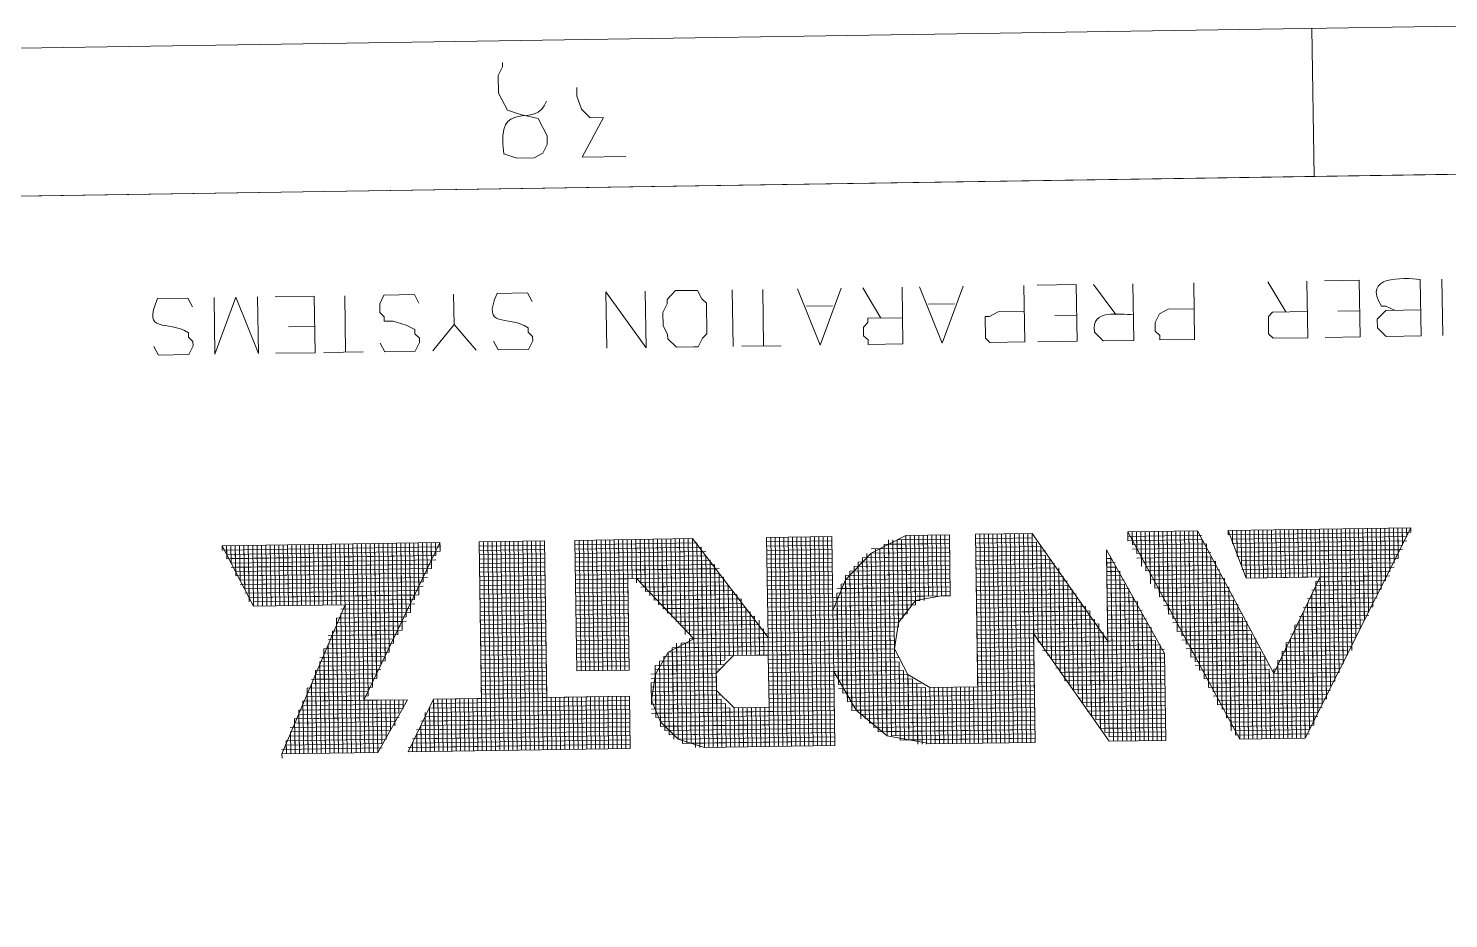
# Model space of a CAD drawing. Header units: millimetres. Extents: x -48 to 5523, y -114 to 5147.
# Drawn here: x -46.8828 to -46.611, y -111.2651 to -111.0947 of the extents above; entities that cross this region are included whole.
import ezdxf

# ---------------------------------------------------------------- set-up
doc = ezdxf.new("R2010")
doc.units = ezdxf.units.MM
doc.layers.add('PDF_Geometry', color=7, linetype='Continuous')

msp = doc.modelspace()

# ---------------------------------------------------------------- linework, layer by layer
at = {"layer": 'PDF_Geometry', "lineweight": 13}
for points in [[(-47.57134, -114.40342), (-47.62123, -111.10963), (-36.29086, -110.93802), (-36.24097, -114.23181)], [(-47.54344, -114.37466), (-47.59247, -111.13753), (-36.31876, -110.96678), (-36.26973, -114.20391)], [(-46.57373, -111.3763), (-46.57758, -111.12216), (-47.59247, -111.13753), (-47.58862, -111.39167)], [(-46.75543, -111.15569), (-46.7546, -111.15568), (-46.75379, -111.154), (-46.75297, -111.15315), (-46.75305, -111.14732), (-46.7539, -111.1465), (-46.75476, -111.14485), (-46.75893, -111.14491), (-46.76057, -111.1466), (-46.76055, -111.14743), (-46.76136, -111.14911), (-46.76132, -111.15161), (-46.76047, -111.15327), (-46.76045, -111.1541), (-46.75876, -111.15574)], [(-46.77616, -111.21768), (-46.77654, -111.19268)], [(-46.77533, -111.21767), (-46.7757, -111.19267)], [(-46.77366, -111.21764), (-46.77404, -111.19264)], [(-46.77199, -111.21762), (-46.77237, -111.19262)], [(-46.77033, -111.21759), (-46.7707, -111.19259)], [(-46.76866, -111.21756), (-46.76904, -111.19257)], [(-46.7588, -111.20825), (-46.75904, -111.19242)], [(-46.71053, -111.20335), (-46.71071, -111.19168)], [(-46.70887, -111.20332), (-46.70905, -111.19166)], [(-46.7072, -111.2033), (-46.70738, -111.19163)], [(-46.64975, -111.19993), (-46.63558, -111.19971), (-46.64447, -111.21818), (-46.65905, -111.1909), (-46.67238, -111.1911), (-46.65095, -111.23078), (-46.63845, -111.23059), (-46.61822, -111.19028), (-46.65322, -111.19081)], [(-46.64962, -111.20826), (-46.66295, -111.20846), (-46.66322, -111.19096), (-46.66293, -111.21013), (-46.64959, -111.20993), (-46.64928, -111.23076)], [(-46.64808, -111.1999), (-46.64822, -111.19074)], [(-46.64641, -111.19988), (-46.64655, -111.19071)], [(-46.64558, -111.19987), (-46.64572, -111.1907)], [(-46.64391, -111.19984), (-46.64405, -111.19067)], [(-46.63116, -111.21632), (-46.64366, -111.2165), (-46.64345, -111.23067), (-46.64367, -111.21567), (-46.63118, -111.21548), (-46.63155, -111.19049)], [(-46.64225, -111.19981), (-46.64239, -111.19065)], [(-46.64058, -111.19979), (-46.64072, -111.19062)], [(-46.63891, -111.19976), (-46.63905, -111.1906)], [(-46.63725, -111.19974), (-46.63739, -111.19057)], [(-46.63641, -111.19973), (-46.63655, -111.19056)], [(-46.83385, -111.20522), (-46.83403, -111.19355)], [(-46.83219, -111.20519), (-46.83236, -111.19353)], [(-46.83135, -111.20518), (-46.83153, -111.19351)], [(-46.82969, -111.20515), (-46.82986, -111.19349)], [(-46.82802, -111.20513), (-46.8282, -111.19346)], [(-46.82635, -111.2051), (-46.82653, -111.19344)], [(-46.82469, -111.20508), (-46.82487, -111.19341)], [(-46.82386, -111.20507), (-46.82403, -111.1934)], [(-46.78401, -111.19446), (-46.79651, -111.19465)], [(-46.784, -111.19529), (-46.7965, -111.19548)], [(-46.72902, -111.19363), (-46.74152, -111.19382)], [(-46.729, -111.19446), (-46.7415, -111.19465)], [(-46.78397, -111.19696), (-46.79647, -111.19715)], [(-46.72898, -111.19613), (-46.74148, -111.19632)], [(-46.72895, -111.19779), (-46.74145, -111.19798)], [(-46.78395, -111.19863), (-46.79645, -111.19882)], [(-46.78392, -111.20029), (-46.79642, -111.20048)], [(-46.72893, -111.19946), (-46.74143, -111.19965)], [(-46.7839, -111.20196), (-46.7964, -111.20215)], [(-46.78389, -111.20279), (-46.79638, -111.20298)], [(-46.76807, -111.20172), (-46.77806, -111.20187)], [(-46.76805, -111.20255), (-46.77805, -111.20271)], [(-46.74787, -111.21475), (-46.74806, -111.20225)], [(-46.7289, -111.20113), (-46.7414, -111.20132)], [(-46.72889, -111.20196), (-46.74139, -111.20215)], [(-46.78386, -111.20446), (-46.79636, -111.20465)], [(-46.78383, -111.20613), (-46.79633, -111.20632)], [(-46.76803, -111.20422), (-46.77803, -111.20437)], [(-46.768, -111.20589), (-46.778, -111.20604)], [(-46.78381, -111.20779), (-46.79631, -111.20798)], [(-46.76798, -111.20755), (-46.77798, -111.2077)], [(-46.76795, -111.20922), (-46.77795, -111.20937)], [(-46.78378, -111.20946), (-46.79628, -111.20965)], [(-46.78377, -111.21029), (-46.79627, -111.21048)], [(-46.76794, -111.21005), (-46.77794, -111.2102)], [(-46.76791, -111.21172), (-46.77791, -111.21187)], [(-46.78375, -111.21196), (-46.79624, -111.21215)], [(-46.78372, -111.21363), (-46.79622, -111.21381)], [(-46.76789, -111.21339), (-46.77789, -111.21354)], [(-46.75678, -111.23155), (-46.75707, -111.21239)], [(-46.74105, -111.22465), (-46.7412, -111.21465), (-46.74787, -111.21475), (-46.75115, -111.21813), (-46.7511, -111.22147), (-46.74772, -111.22475)], [(-46.6904, -111.21221), (-46.70123, -111.21238)], [(-46.69037, -111.21388), (-46.70121, -111.21404)], [(-46.7837, -111.21529), (-46.79619, -111.21548)], [(-46.78367, -111.21696), (-46.79617, -111.21715)], [(-46.76786, -111.21505), (-46.77786, -111.2152)], [(-46.76784, -111.21672), (-46.77784, -111.21687)], [(-46.69035, -111.21555), (-46.70118, -111.21571)], [(-46.69032, -111.21721), (-46.70115, -111.21738)], [(-46.78365, -111.21863), (-46.79614, -111.21881)], [(-46.78363, -111.21946), (-46.79613, -111.21965)], [(-46.75114, -111.21897), (-46.76363, -111.21916)], [(-46.69031, -111.21804), (-46.70114, -111.21821)], [(-46.69028, -111.21971), (-46.70112, -111.21988)], [(-46.81777, -111.22164), (-46.82944, -111.22182)], [(-46.78361, -111.22112), (-46.79611, -111.22131)], [(-46.77593, -111.23268), (-46.77608, -111.22268)], [(-46.7751, -111.23266), (-46.77525, -111.22267)], [(-46.77343, -111.23264), (-46.77358, -111.22264)], [(-46.77177, -111.23261), (-46.77192, -111.22261)], [(-46.7701, -111.23259), (-46.77025, -111.22259)], [(-46.76843, -111.23256), (-46.76858, -111.22256)], [(-46.7676, -111.23255), (-46.76775, -111.22255)], [(-46.75111, -111.22063), (-46.76361, -111.22082)], [(-46.72861, -111.22029), (-46.74111, -111.22048)], [(-46.72859, -111.22196), (-46.74109, -111.22215)], [(-46.71094, -111.23169), (-46.7111, -111.22086)], [(-46.70844, -111.23165), (-46.7086, -111.22082)], [(-46.70677, -111.23163), (-46.70694, -111.2208)], [(-46.66526, -111.221), (-46.68276, -111.22126)], [(-46.81676, -111.23329), (-46.81691, -111.2233)], [(-46.80343, -111.23309), (-46.80358, -111.22309)], [(-46.74927, -111.23227), (-46.74939, -111.22394)], [(-46.7476, -111.23225), (-46.74772, -111.22475)], [(-46.74593, -111.23222), (-46.74605, -111.22472)], [(-46.74427, -111.2322), (-46.74438, -111.2247)], [(-46.7426, -111.23217), (-46.74272, -111.22467)], [(-46.74177, -111.23216), (-46.74188, -111.22466)], [(-46.72856, -111.22362), (-46.74106, -111.22381)], [(-46.81268, -111.2274), (-46.83185, -111.22769)], [(-46.81511, -111.23244), (-46.83427, -111.23273)]]:
    msp.add_lwpolyline(points, close=True, dxfattribs=at)
for points in [[(-46.63674, -111.12306), (-46.63717, -111.09473)], [(-46.79183, -111.11874), (-46.78931, -111.11953), (-46.78598, -111.11948), (-46.78433, -111.11862), (-46.78352, -111.11694), (-46.78354, -111.11528), (-46.78526, -111.11197), (-46.78861, -111.11119), (-46.79112, -111.11039), (-46.79284, -111.10708), (-46.79289, -111.10375), (-46.79208, -111.10207), (-46.79209, -111.10124)], [(-46.76848, -111.11922), (-46.77681, -111.11934), (-46.77276, -111.11178), (-46.77526, -111.11182), (-46.77695, -111.11018), (-46.77782, -111.10769), (-46.77785, -111.10602)], [(-46.69227, -111.1439), (-46.6921, -111.15473), (-46.69877, -111.15483), (-46.69961, -111.15401), (-46.69968, -111.14985), (-46.69884, -111.14983), (-46.69719, -111.14897), (-46.69219, -111.1489)], [(-46.68977, -111.14386), (-46.68227, -111.14375), (-46.6821, -111.15458), (-46.6896, -111.15469)], [(-46.67468, -111.14947), (-46.67893, -111.1437)], [(-46.67144, -111.14358), (-46.67127, -111.15442), (-46.6771, -111.1545), (-46.6788, -111.15286)], [(-46.65977, -111.14341), (-46.65961, -111.15424), (-46.66627, -111.15434), (-46.66628, -111.15351), (-46.66713, -111.15269), (-46.66716, -111.15102), (-46.66635, -111.14934), (-46.66469, -111.14848), (-46.65969, -111.14841)], [(-46.64218, -111.14897), (-46.64561, -111.14319)], [(-46.63811, -111.14308), (-46.63794, -111.15391), (-46.64461, -111.15401), (-46.64545, -111.15319), (-46.6455, -111.14986), (-46.64468, -111.14901), (-46.63802, -111.14891)], [(-46.63477, -111.14303), (-46.62811, -111.14293), (-46.62794, -111.15376), (-46.63461, -111.15386)], [(-46.61644, -111.14275), (-46.61628, -111.15358), (-46.62294, -111.15368), (-46.62464, -111.15204), (-46.62466, -111.15038), (-46.62302, -111.14868), (-46.61635, -111.14858)], [(-46.61228, -111.14269), (-46.61211, -111.15352)], [(-46.85808, -111.14641), (-46.85225, -111.14632), (-46.85139, -111.14798)], [(-46.83892, -111.14612), (-46.83875, -111.15695), (-46.84308, -111.14618), (-46.84708, -111.15708), (-46.84725, -111.14625)], [(-46.83558, -111.14607), (-46.82808, -111.14596), (-46.82792, -111.15679), (-46.83542, -111.1569)], [(-46.82209, -111.1567), (-46.82225, -111.14587)], [(-46.81545, -111.15493), (-46.81459, -111.15659), (-46.80876, -111.1565), (-46.80795, -111.15482), (-46.80796, -111.15399), (-46.80881, -111.15317), (-46.80882, -111.15233), (-46.8105, -111.15152), (-46.81301, -111.15073), (-46.81468, -111.15075), (-46.81469, -111.14992), (-46.81554, -111.1491), (-46.81556, -111.14743), (-46.81475, -111.14575), (-46.80892, -111.14567), (-46.80806, -111.14732)], [(-46.80133, -111.15139), (-46.80142, -111.14555)], [(-46.79309, -111.14543), (-46.78726, -111.14534), (-46.7864, -111.14699)], [(-46.76476, -111.145), (-46.76459, -111.15583), (-46.77226, -111.14511), (-46.77209, -111.15594)], [(-46.74809, -111.14474), (-46.74793, -111.15558)], [(-46.7421, -111.15549), (-46.74226, -111.14466)], [(-46.72726, -111.14443), (-46.73126, -111.15532), (-46.73559, -111.14456)], [(-46.71967, -111.15015), (-46.7231, -111.14437)], [(-46.7156, -111.14425), (-46.71543, -111.15508), (-46.7221, -111.15519), (-46.72211, -111.15435), (-46.72296, -111.15353), (-46.72298, -111.15187), (-46.72216, -111.15102), (-46.72217, -111.15019), (-46.71551, -111.15009)], [(-46.70393, -111.14408), (-46.70793, -111.15497), (-46.71226, -111.1442)], [(-46.72888, -111.14779), (-46.73388, -111.14786)], [(-46.70555, -111.14743), (-46.71055, -111.14751)], [(-46.62802, -111.14876), (-46.63218, -111.14882)], [(-46.62135, -111.14866), (-46.62303, -111.14785), (-46.62387, -111.14786)], [(-46.828, -111.15179), (-46.833, -111.15186)], [(-46.79709, -111.15632), (-46.80133, -111.15139), (-46.80542, -111.15645)], [(-46.79378, -111.1546), (-46.79292, -111.15626), (-46.78709, -111.15617), (-46.78628, -111.15449), (-46.7863, -111.15366), (-46.78714, -111.15284), (-46.78715, -111.152)], [(-46.68218, -111.14958), (-46.68635, -111.14964)], [(-46.85878, -111.15559), (-46.85792, -111.15724), (-46.85208, -111.15715), (-46.85128, -111.15548), (-46.85129, -111.15464), (-46.85213, -111.15382), (-46.85215, -111.15299)], [(-46.81875, -111.15665), (-46.82625, -111.15676)], [(-46.73876, -111.15544), (-46.74626, -111.15555)], [(-46.78404, -111.19279), (-46.79654, -111.19298), (-46.79608, -111.22298), (-46.78358, -111.22279), (-46.78343, -111.23279), (-46.78404, -111.19279), (-46.78358, -111.22279), (-46.76775, -111.22255), (-46.80525, -111.22312), (-46.80509, -111.23312), (-46.80523, -111.22395), (-46.76774, -111.22338)], [(-46.79237, -111.19292), (-46.79176, -111.23292)], [(-46.79154, -111.19291), (-46.79093, -111.2329), (-46.79154, -111.19291)], [(-46.7907, -111.1929), (-46.7901, -111.23289), (-46.7907, -111.1929)], [(-46.78987, -111.19288), (-46.78926, -111.23288)], [(-46.78904, -111.19287), (-46.78843, -111.23287), (-46.78904, -111.19287)], [(-46.7882, -111.19286), (-46.7876, -111.23285)], [(-46.78737, -111.19285), (-46.78676, -111.23284), (-46.78737, -111.19285)], [(-46.78654, -111.19283), (-46.78593, -111.23283)], [(-46.7857, -111.19282), (-46.7851, -111.23282), (-46.7857, -111.19282)], [(-46.78487, -111.19281), (-46.78426, -111.2328)], [(-46.7782, -111.19271), (-46.75571, -111.19237), (-46.74125, -111.21132), (-46.74154, -111.19215), (-46.72904, -111.19196), (-46.72883, -111.20613), (-46.72642, -111.20026), (-46.72149, -111.19518), (-46.71488, -111.19175), (-46.70655, -111.19162), (-46.70637, -111.20329), (-46.70653, -111.19245), (-46.71653, -111.19261)], [(-46.7682, -111.19255), (-46.76783, -111.21755), (-46.77783, -111.2177), (-46.7782, -111.19271), (-46.77783, -111.2177), (-46.76783, -111.21755), (-46.76809, -111.20005), (-46.77809, -111.20021), (-46.74976, -111.19978), (-46.74952, -111.21561), (-46.74975, -111.20061), (-46.76558, -111.20085), (-46.76571, -111.19252)], [(-46.77737, -111.19269), (-46.77699, -111.21769)], [(-46.77487, -111.19266), (-46.77449, -111.21765)], [(-46.7732, -111.19263), (-46.77283, -111.21763)], [(-46.77154, -111.19261), (-46.77116, -111.2176)], [(-46.76987, -111.19258), (-46.76949, -111.21758)], [(-46.76737, -111.19254), (-46.76726, -111.20004), (-46.76737, -111.19254)], [(-46.76641, -111.20086), (-46.76654, -111.19253), (-46.76642, -111.20003), (-46.74976, -111.19978)], [(-46.76389, -111.20249), (-46.74806, -111.20225), (-46.76472, -111.2025), (-46.76487, -111.1925), (-46.76473, -111.20167), (-46.7489, -111.20143)], [(-46.76404, -111.19249), (-46.76387, -111.20332)], [(-46.7472, -111.2039), (-46.76303, -111.20414), (-46.76321, -111.19248), (-46.76304, -111.20331), (-46.74721, -111.20307), (-46.74703, -111.21474)], [(-46.76237, -111.19247), (-46.76218, -111.20497), (-46.74635, -111.20473), (-46.7462, -111.21472), (-46.74636, -111.20389), (-46.7622, -111.20413)], [(-46.76135, -111.20495), (-46.76154, -111.19245), (-46.76134, -111.20579), (-46.74551, -111.20555), (-46.74537, -111.21471)], [(-46.75965, -111.20743), (-46.74465, -111.2072), (-46.74453, -111.2147), (-46.74466, -111.20637), (-46.76049, -111.20661), (-46.76071, -111.19244)], [(-46.75966, -111.20659), (-46.75987, -111.19243), (-46.75965, -111.20743), (-46.74381, -111.20719), (-46.7437, -111.21469)], [(-46.75821, -111.1924), (-46.75795, -111.20907), (-46.74296, -111.20884)], [(-46.75711, -111.20989), (-46.75737, -111.19239), (-46.7571, -111.21072)], [(-46.75654, -111.19238), (-46.75626, -111.21071), (-46.74126, -111.21048), (-46.7171, -111.21012)], [(-46.7551, -111.23236), (-46.75571, -111.19237), (-46.7551, -111.23236)], [(-46.74153, -111.19298), (-46.72903, -111.1928)], [(-46.71136, -111.2042), (-46.71154, -111.1917), (-46.71137, -111.20336), (-46.74136, -111.20382), (-46.72887, -111.20363)], [(-46.71238, -111.19171), (-46.71219, -111.20421), (-46.74135, -111.20465)], [(-46.71404, -111.19173), (-46.71384, -111.20507), (-46.74134, -111.20548), (-46.71301, -111.20505), (-46.71321, -111.19172), (-46.71302, -111.20422)], [(-46.71548, -111.20676), (-46.74131, -111.20715), (-46.71465, -111.20675), (-46.71488, -111.19175), (-46.71466, -111.20591), (-46.74133, -111.20632)], [(-46.7157, -111.19259), (-46.71547, -111.20759), (-46.7413, -111.20798)], [(-46.71628, -111.20927), (-46.74128, -111.20965), (-46.71628, -111.20927), (-46.71653, -111.19261), (-46.71629, -111.20844), (-46.74129, -111.20882), (-46.71629, -111.20844)], [(-46.74071, -111.19214), (-46.7401, -111.23213), (-46.74071, -111.19214)], [(-46.73987, -111.19213), (-46.73927, -111.23212)], [(-46.73904, -111.19211), (-46.73844, -111.23211), (-46.73904, -111.19211)], [(-46.73821, -111.1921), (-46.7376, -111.2321)], [(-46.73738, -111.19209), (-46.73677, -111.23208), (-46.73738, -111.19209)], [(-46.73654, -111.19208), (-46.73594, -111.23207)], [(-46.73571, -111.19206), (-46.7351, -111.23206), (-46.73571, -111.19206)], [(-46.73488, -111.19205), (-46.73427, -111.23205), (-46.73488, -111.19205)], [(-46.73404, -111.19204), (-46.73344, -111.23203)], [(-46.73321, -111.19202), (-46.7326, -111.23202), (-46.73321, -111.19202)], [(-46.73238, -111.19201), (-46.73177, -111.23201)], [(-46.73154, -111.192), (-46.73094, -111.232), (-46.73154, -111.192)], [(-46.73071, -111.19199), (-46.7301, -111.23198)], [(-46.72988, -111.19197), (-46.72927, -111.23197), (-46.72988, -111.19197)], [(-46.7182, -111.19263), (-46.71763, -111.23013), (-46.71819, -111.19346), (-46.70652, -111.19329), (-46.71902, -111.19348)], [(-46.71736, -111.19262), (-46.7168, -111.23011)], [(-46.70821, -111.19165), (-46.70804, -111.20331), (-46.71302, -111.20422), (-46.71629, -111.20844), (-46.71705, -111.21345), (-46.71447, -111.21841), (-46.71027, -111.22085), (-46.7011, -111.22071)], [(-46.70988, -111.19167), (-46.7097, -111.20334)], [(-46.69071, -111.19138), (-46.70155, -111.19155), (-46.7011, -111.22071), (-46.69027, -111.22054)], [(-46.70155, -111.19155), (-46.70094, -111.23154), (-46.70155, -111.19155)], [(-46.70153, -111.19238), (-46.6907, -111.19221), (-46.69041, -111.21138), (-46.70124, -111.21154)], [(-46.70071, -111.19153), (-46.70011, -111.23153)], [(-46.69988, -111.19152), (-46.69927, -111.23152), (-46.69988, -111.19152)], [(-46.69905, -111.19151), (-46.69844, -111.2315)], [(-46.69821, -111.19149), (-46.69761, -111.23149), (-46.69821, -111.19149)], [(-46.69738, -111.19148), (-46.69677, -111.23148)], [(-46.69655, -111.19147), (-46.69594, -111.23147), (-46.69655, -111.19147)], [(-46.69571, -111.19146), (-46.69511, -111.23145)], [(-46.69488, -111.19144), (-46.69427, -111.23144), (-46.69488, -111.19144)], [(-46.69405, -111.19143), (-46.69344, -111.23143), (-46.69405, -111.19143)], [(-46.69321, -111.19142), (-46.69261, -111.23141)], [(-46.69238, -111.19141), (-46.69177, -111.2314), (-46.69238, -111.19141)], [(-46.69155, -111.19139), (-46.69094, -111.23139)], [(-46.68786, -111.21467), (-46.66536, -111.21433), (-46.6765, -111.1945), (-46.67623, -111.212), (-46.69071, -111.19138), (-46.69011, -111.23138), (-46.69042, -111.21055), (-46.67594, -111.23116), (-46.66511, -111.231), (-46.66536, -111.21433), (-46.66511, -111.231)], [(-46.6582, -111.19172), (-46.67237, -111.19194), (-46.67238, -111.1911), (-46.67236, -111.19277)], [(-46.65819, -111.19256), (-46.67236, -111.19277), (-46.65819, -111.19256), (-46.65779, -111.21922), (-46.63279, -111.21884), (-46.63322, -111.19051), (-46.63278, -111.21967), (-46.65694, -111.22004), (-46.65735, -111.19338), (-46.67151, -111.19359), (-46.67155, -111.19109)], [(-46.63405, -111.19052), (-46.6336, -111.22052), (-46.65693, -111.22087), (-46.65733, -111.19421), (-46.6715, -111.19442)], [(-46.67067, -111.19441), (-46.67072, -111.19108), (-46.67065, -111.19524), (-46.65649, -111.19503), (-46.67065, -111.19524)], [(-46.66979, -111.1969), (-46.66988, -111.19107), (-46.66978, -111.19773)], [(-46.66905, -111.19105), (-46.66894, -111.19855), (-46.6556, -111.19835)], [(-46.63572, -111.19055), (-46.63522, -111.22388), (-46.65521, -111.22418), (-46.65562, -111.19752), (-46.66895, -111.19772)], [(-46.66806, -111.20104), (-46.66822, -111.19104), (-46.66809, -111.19937), (-46.65476, -111.19917), (-46.65437, -111.225), (-46.6352, -111.22471)], [(-46.65475, -111.2), (-46.66808, -111.20021), (-46.65391, -111.19999), (-46.65352, -111.22582), (-46.63602, -111.22556), (-46.63638, -111.20223), (-46.62388, -111.20204), (-46.62405, -111.19037), (-46.62389, -111.2012), (-46.63639, -111.20139)], [(-46.66738, -111.19103), (-46.66722, -111.20186), (-46.65305, -111.20165), (-46.65265, -111.22831)], [(-46.66637, -111.20268), (-46.65304, -111.20248), (-46.66637, -111.20268), (-46.66655, -111.19102), (-46.66636, -111.20351), (-46.6522, -111.2033)], [(-46.66572, -111.191), (-46.66551, -111.20433), (-46.65218, -111.20413), (-46.65179, -111.22996), (-46.63763, -111.22975)], [(-46.65048, -111.20661), (-46.66464, -111.20682), (-46.66488, -111.19099), (-46.66466, -111.20599), (-46.65132, -111.20579), (-46.66466, -111.20599)], [(-46.66405, -111.19098), (-46.6638, -111.20764), (-46.65047, -111.20744), (-46.65011, -111.23077)], [(-46.66238, -111.19095), (-46.66208, -111.21095), (-46.64875, -111.21075), (-46.64845, -111.23075)], [(-46.66121, -111.21344), (-46.64788, -111.21324), (-46.64761, -111.23073), (-46.6479, -111.21157), (-46.66124, -111.21177), (-46.66155, -111.19094), (-46.66122, -111.2126), (-46.64789, -111.2124)], [(-46.64702, -111.21489), (-46.66035, -111.21509), (-46.66072, -111.19093), (-46.66038, -111.21342), (-46.64704, -111.21322)], [(-46.65988, -111.19091), (-46.65951, -111.21591), (-46.64617, -111.21571), (-46.64595, -111.23071), (-46.64619, -111.21488), (-46.65952, -111.21508)], [(-46.65865, -111.21757), (-46.65905, -111.1909), (-46.65866, -111.21673), (-46.64533, -111.21653)], [(-46.63442, -111.22137), (-46.63489, -111.19054), (-46.63439, -111.22303), (-46.65523, -111.22335)], [(-46.61822, -111.19028), (-46.61821, -111.19112), (-46.65321, -111.19165), (-46.65322, -111.19081)], [(-46.62489, -111.19038), (-46.6247, -111.20288), (-46.6372, -111.20307), (-46.63683, -111.22724), (-46.65266, -111.22748)], [(-46.65238, -111.1908), (-46.65235, -111.1933), (-46.61985, -111.19281), (-46.61989, -111.19031), (-46.61984, -111.19364), (-46.6515, -111.19412)], [(-46.61906, -111.1903), (-46.61903, -111.19196), (-46.65236, -111.19247), (-46.61903, -111.19196)], [(-46.65235, -111.1933), (-46.61902, -111.1928)], [(-46.6518, -111.22913), (-46.63764, -111.22892), (-46.63801, -111.20475), (-46.62551, -111.20456), (-46.62572, -111.1904), (-46.62549, -111.2054), (-46.63799, -111.20558)], [(-46.62655, -111.19041), (-46.62631, -111.20624), (-46.63881, -111.20643), (-46.63846, -111.22976), (-46.65179, -111.22996)], [(-46.65149, -111.19495), (-46.65155, -111.19079), (-46.65148, -111.19579), (-46.62065, -111.19532)], [(-46.61983, -111.19447), (-46.65149, -111.19495), (-46.62066, -111.19449), (-46.62072, -111.19032), (-46.62063, -111.19615), (-46.65063, -111.19661), (-46.62147, -111.19617)], [(-46.62156, -111.19033), (-46.62145, -111.197), (-46.65062, -111.19744), (-46.65072, -111.19078)], [(-46.62225, -111.19951), (-46.64975, -111.19993), (-46.64989, -111.19076), (-46.64977, -111.19826), (-46.62227, -111.19785), (-46.62239, -111.19035), (-46.62226, -111.19868), (-46.64976, -111.1991)], [(-46.64905, -111.19075), (-46.64891, -111.19992)], [(-46.64739, -111.19073), (-46.64725, -111.19989)], [(-46.64489, -111.19069), (-46.64475, -111.19985)], [(-46.63239, -111.1905), (-46.63197, -111.21799), (-46.64447, -111.21818)], [(-46.64322, -111.19066), (-46.64308, -111.19983)], [(-46.63072, -111.19047), (-46.63035, -111.21464), (-46.64285, -111.21483), (-46.63035, -111.21464)], [(-46.64205, -111.21315), (-46.62955, -111.21296), (-46.64205, -111.21315), (-46.64178, -111.23064), (-46.64206, -111.21231), (-46.62956, -111.21212), (-46.62989, -111.19046), (-46.62953, -111.21379)], [(-46.64155, -111.19064), (-46.64141, -111.1998)], [(-46.64125, -111.21063), (-46.62875, -111.21045), (-46.62905, -111.19045), (-46.62874, -111.21128), (-46.64124, -111.21147)], [(-46.62822, -111.19043), (-46.62793, -111.2096), (-46.64043, -111.20979), (-46.62793, -111.2096)], [(-46.63989, -111.19061), (-46.63975, -111.19978)], [(-46.63963, -111.20728), (-46.62714, -111.20709), (-46.62739, -111.19042), (-46.62712, -111.20792), (-46.63962, -111.20811)], [(-46.63822, -111.19059), (-46.63808, -111.19975)], [(-46.62322, -111.19036), (-46.62307, -111.20036), (-46.63557, -111.20055)], [(-46.80401, -111.19476), (-46.84484, -111.19538), (-46.80401, -111.19476), (-46.80403, -111.1931), (-46.80402, -111.19393), (-46.84568, -111.19456), (-46.8457, -111.19373), (-46.80403, -111.1931), (-46.81858, -111.22332), (-46.83024, -111.2235), (-46.83009, -111.2335)], [(-46.8457, -111.19373), (-46.83969, -111.20531), (-46.82219, -111.20504)], [(-46.80487, -111.19311), (-46.80483, -111.19561), (-46.84482, -111.19622), (-46.84486, -111.19372), (-46.84484, -111.19538)], [(-46.84403, -111.1937), (-46.84398, -111.19704), (-46.80482, -111.19644)], [(-46.84399, -111.1962), (-46.80483, -111.19561)], [(-46.80653, -111.19314), (-46.80645, -111.19897), (-46.84311, -111.19952), (-46.8432, -111.19369), (-46.84313, -111.19786), (-46.80564, -111.19729), (-46.84397, -111.19787)], [(-46.84312, -111.19869), (-46.80562, -111.19812), (-46.8057, -111.19312), (-46.80565, -111.19646)], [(-46.84236, -111.19368), (-46.84226, -111.20034), (-46.80643, -111.1998)], [(-46.84225, -111.20118), (-46.80725, -111.20065), (-46.80737, -111.19315), (-46.80727, -111.19981)], [(-46.80724, -111.20148), (-46.8414, -111.202), (-46.84153, -111.19367), (-46.84142, -111.20116), (-46.80725, -111.20065)], [(-46.84053, -111.20448), (-46.8407, -111.19365), (-46.84055, -111.20365), (-46.80805, -111.20316), (-46.8082, -111.19316), (-46.80806, -111.20233), (-46.84139, -111.20283)], [(-46.83986, -111.19364), (-46.83969, -111.20531), (-46.80886, -111.20484)], [(-46.80903, -111.19317), (-46.80887, -111.20401), (-46.8397, -111.20447)], [(-46.83903, -111.19363), (-46.83885, -111.20529), (-46.83903, -111.19363)], [(-46.8382, -111.19362), (-46.83802, -111.20528)], [(-46.83736, -111.1936), (-46.83719, -111.20527), (-46.83736, -111.1936)], [(-46.83653, -111.19359), (-46.83635, -111.20526)], [(-46.8357, -111.19358), (-46.83552, -111.20524), (-46.8357, -111.19358)], [(-46.83486, -111.19356), (-46.83469, -111.20523)], [(-46.8332, -111.19354), (-46.83302, -111.2052)], [(-46.8307, -111.1935), (-46.83052, -111.20517)], [(-46.8182, -111.19331), (-46.81776, -111.22248), (-46.82942, -111.22265), (-46.82926, -111.23348), (-46.82945, -111.22099), (-46.81695, -111.2208), (-46.81737, -111.1933), (-46.81696, -111.21996), (-46.82863, -111.22014)], [(-46.82903, -111.19348), (-46.82885, -111.20514)], [(-46.82781, -111.21929), (-46.81614, -111.21912), (-46.81653, -111.19329), (-46.81615, -111.21828), (-46.82782, -111.21846), (-46.82759, -111.23346), (-46.82783, -111.21763), (-46.81533, -111.21744), (-46.82783, -111.21763)], [(-46.82736, -111.19345), (-46.82719, -111.20512)], [(-46.82702, -111.21595), (-46.81453, -111.21576), (-46.81487, -111.19326), (-46.81454, -111.21493), (-46.82704, -111.21512)], [(-46.8157, -111.19327), (-46.81535, -111.2166), (-46.82701, -111.21678)], [(-46.81403, -111.19325), (-46.81372, -111.21408), (-46.82622, -111.21427), (-46.81372, -111.21408)], [(-46.8257, -111.19343), (-46.82552, -111.20509)], [(-46.82541, -111.21259), (-46.81291, -111.2124), (-46.8132, -111.19324), (-46.81292, -111.21157), (-46.82542, -111.21176)], [(-46.81211, -111.20989), (-46.82461, -111.21008), (-46.81128, -111.20988), (-46.81153, -111.19321), (-46.81131, -111.20821), (-46.8238, -111.2084)], [(-46.81237, -111.19322), (-46.8121, -111.21072), (-46.8246, -111.21091), (-46.82426, -111.23341), (-46.82461, -111.21008)], [(-46.8107, -111.1932), (-46.81049, -111.20736), (-46.82382, -111.20757), (-46.82343, -111.2334), (-46.8238, -111.2084), (-46.81047, -111.2082)], [(-46.8232, -111.19339), (-46.82302, -111.20505)], [(-46.82259, -111.23338), (-46.823, -111.20672), (-46.80966, -111.20652), (-46.80987, -111.19319), (-46.80968, -111.20568), (-46.82301, -111.20589)], [(-46.82176, -111.23337), (-46.82237, -111.19338), (-46.82176, -111.23337)], [(-46.82153, -111.19336), (-46.82093, -111.23336)], [(-46.8207, -111.19335), (-46.82009, -111.23335), (-46.8207, -111.19335)], [(-46.81987, -111.19334), (-46.81926, -111.23333)], [(-46.81903, -111.19332), (-46.81843, -111.23332), (-46.81903, -111.19332)], [(-46.79654, -111.19298), (-46.79593, -111.23298), (-46.79654, -111.19298)], [(-46.79652, -111.19382), (-46.78402, -111.19363)], [(-46.7957, -111.19297), (-46.7951, -111.23297)], [(-46.79487, -111.19296), (-46.79426, -111.23295), (-46.79487, -111.19296)], [(-46.79404, -111.19295), (-46.79343, -111.23294)], [(-46.7932, -111.19293), (-46.7926, -111.23293), (-46.7932, -111.19293)], [(-46.77819, -111.19354), (-46.75486, -111.19319), (-46.75427, -111.23235)], [(-46.75317, -111.19483), (-46.77817, -111.19521), (-46.754, -111.19484), (-46.75343, -111.23234), (-46.75401, -111.19401), (-46.77818, -111.19437), (-46.75485, -111.19402)], [(-46.74149, -111.19548), (-46.72899, -111.19529)], [(-46.72233, -111.19519), (-46.72183, -111.22769), (-46.72231, -111.19603), (-46.70648, -111.19579), (-46.72315, -111.19604), (-46.72268, -111.22687), (-46.69018, -111.22638)], [(-46.72151, -111.19435), (-46.70651, -111.19412), (-46.71984, -111.19432), (-46.71931, -111.22932)], [(-46.70649, -111.19495), (-46.72149, -111.19518), (-46.72099, -111.22851), (-46.69016, -111.22804)], [(-46.71846, -111.23014), (-46.71902, -111.19348), (-46.71848, -111.22931), (-46.69015, -111.22888), (-46.72014, -111.22933), (-46.72067, -111.19434), (-46.72016, -111.2285)], [(-46.68986, -111.19304), (-46.70152, -111.19321), (-46.68986, -111.19304), (-46.68957, -111.2122), (-46.66707, -111.21186), (-46.66678, -111.23102)], [(-46.689, -111.19469), (-46.68872, -111.21302), (-46.68901, -111.19386), (-46.70151, -111.19405), (-46.68901, -111.19386)], [(-46.7015, -111.19488), (-46.68816, -111.19468)], [(-46.68815, -111.19551), (-46.70148, -111.19571), (-46.68815, -111.19551), (-46.68787, -111.21384), (-46.66538, -111.2135)], [(-46.67479, -111.19697), (-46.67646, -111.197), (-46.67563, -111.19699), (-46.67511, -111.23115), (-46.67564, -111.19615), (-46.67647, -111.19617), (-46.67649, -111.19533)], [(-46.67647, -111.19617), (-46.67649, -111.19533), (-46.67596, -111.23033), (-46.66512, -111.23016), (-46.67596, -111.23033)], [(-46.67151, -111.19359), (-46.65735, -111.19338)], [(-46.79648, -111.19632), (-46.78399, -111.19613)], [(-46.79646, -111.19798), (-46.78396, -111.19779)], [(-46.77815, -111.19604), (-46.75316, -111.19566), (-46.7526, -111.23232)], [(-46.7523, -111.19731), (-46.75177, -111.23231), (-46.75231, -111.19648), (-46.77814, -111.19687), (-46.75231, -111.19648)], [(-46.75025, -111.22229), (-46.76358, -111.22249), (-46.75109, -111.2223), (-46.75093, -111.2323), (-46.75146, -111.1973), (-46.77813, -111.19771)], [(-46.75062, -111.19812), (-46.77812, -111.19854), (-46.75145, -111.19814), (-46.75116, -111.2173)], [(-46.74147, -111.19715), (-46.72897, -111.19696)], [(-46.72479, -111.19773), (-46.70646, -111.19745), (-46.72479, -111.19773), (-46.72437, -111.22523), (-46.69021, -111.22471), (-46.72521, -111.22524), (-46.72561, -111.19858), (-46.70644, -111.19829)], [(-46.72397, -111.19689), (-46.70647, -111.19662)], [(-46.72351, -111.22688), (-46.72397, -111.19689), (-46.72353, -111.22605), (-46.6902, -111.22554), (-46.72353, -111.22605)], [(-46.70147, -111.19654), (-46.68731, -111.19633)], [(-46.68729, -111.19716), (-46.70146, -111.19738), (-46.68646, -111.19715), (-46.68617, -111.21632), (-46.66534, -111.216)], [(-46.70144, -111.19821), (-46.68645, -111.19798)], [(-46.68701, -111.21549), (-46.66535, -111.21517), (-46.68701, -111.21549), (-46.68731, -111.19633), (-46.68703, -111.21466)], [(-46.68561, -111.19797), (-46.68532, -111.21714), (-46.66533, -111.21683), (-46.68616, -111.21715)], [(-46.67645, -111.19783), (-46.67478, -111.19781), (-46.67428, -111.23114)], [(-46.67064, -111.19608), (-46.65648, -111.19586), (-46.65608, -111.22169), (-46.63359, -111.22135)], [(-46.65646, -111.1967), (-46.66979, -111.1969), (-46.65563, -111.19668), (-46.65524, -111.22251), (-46.63441, -111.2222), (-46.65607, -111.22253)], [(-46.66894, -111.19855), (-46.65477, -111.19834)], [(-46.6506, -111.19827), (-46.62144, -111.19783)], [(-46.84227, -111.19951), (-46.80645, -111.19897)], [(-46.79643, -111.19965), (-46.78394, -111.19946)], [(-46.7781, -111.19937), (-46.75061, -111.19896), (-46.75034, -111.21645), (-46.76284, -111.21664), (-46.76269, -111.22664), (-46.72853, -111.22612), (-46.76269, -111.22664)], [(-46.77808, -111.20104), (-46.76808, -111.20089)], [(-46.76809, -111.20005), (-46.76642, -111.20003), (-46.75542, -111.21153)], [(-46.74144, -111.19882), (-46.72894, -111.19863)], [(-46.74142, -111.20048), (-46.72892, -111.20029)], [(-46.72724, -111.2011), (-46.70641, -111.20079), (-46.72724, -111.2011), (-46.72692, -111.22193), (-46.69026, -111.22138), (-46.72692, -111.22193)], [(-46.72606, -111.22359), (-46.69023, -111.22304), (-46.72606, -111.22359), (-46.72643, -111.19942), (-46.70643, -111.19912), (-46.7256, -111.19941), (-46.72522, -111.22441), (-46.69022, -111.22388)], [(-46.70642, -111.19995), (-46.72642, -111.20026), (-46.72608, -111.22275), (-46.69025, -111.22221)], [(-46.6856, -111.1988), (-46.70143, -111.19904), (-46.6856, -111.1988), (-46.68531, -111.21797), (-46.66531, -111.21767), (-46.68448, -111.21796)], [(-46.70142, -111.19988), (-46.68475, -111.19963), (-46.68446, -111.21879), (-46.6653, -111.2185)], [(-46.68391, -111.20045), (-46.70141, -111.20071), (-46.68474, -111.20046), (-46.68445, -111.21962), (-46.66529, -111.21933), (-46.68362, -111.21961)], [(-46.67308, -111.20028), (-46.67641, -111.20033), (-46.67391, -111.20029), (-46.67344, -111.23112), (-46.67394, -111.19863), (-46.67644, -111.19867), (-46.67477, -111.19864)], [(-46.67642, -111.1995), (-46.67392, -111.19946)], [(-46.6539, -111.20082), (-46.66723, -111.20103), (-46.6539, -111.20082), (-46.65351, -111.22666), (-46.63601, -111.22639)], [(-46.6239, -111.20037), (-46.6364, -111.20056), (-46.63604, -111.22472), (-46.65437, -111.225)], [(-46.63558, -111.19971), (-46.62308, -111.19952)], [(-46.84056, -111.20282), (-46.80806, -111.20233)], [(-46.84055, -111.20365), (-46.80888, -111.20317)], [(-46.79641, -111.20132), (-46.78391, -111.20113)], [(-46.79637, -111.20382), (-46.78387, -111.20363)], [(-46.77804, -111.20354), (-46.76804, -111.20339)], [(-46.74125, -111.21132), (-46.7412, -111.21465), (-46.71704, -111.21428), (-46.7612, -111.21495), (-46.7487, -111.21476), (-46.7489, -111.20143), (-46.76557, -111.20168)], [(-46.74138, -111.20298), (-46.72888, -111.20279)], [(-46.72722, -111.20194), (-46.70639, -111.20162), (-46.72806, -111.20195)], [(-46.70638, -111.20245), (-46.72805, -111.20278), (-46.72778, -111.22028), (-46.71278, -111.22005)], [(-46.70887, -111.20332), (-46.72803, -111.20361), (-46.72779, -111.21945), (-46.71363, -111.21923), (-46.71345, -111.2309)], [(-46.70637, -111.20329), (-46.70804, -111.20331)], [(-46.6839, -111.20128), (-46.70139, -111.20154), (-46.6839, -111.20128), (-46.68361, -111.22044), (-46.66527, -111.22017)], [(-46.6822, -111.20292), (-46.70137, -111.20321), (-46.68304, -111.20293), (-46.68276, -111.22126), (-46.68305, -111.2021), (-46.70138, -111.20238)], [(-46.70136, -111.20404), (-46.68219, -111.20375), (-46.68191, -111.22208), (-46.66525, -111.22183)], [(-46.67306, -111.20112), (-46.6764, -111.20117), (-46.67306, -111.20112), (-46.67261, -111.23111)], [(-46.67221, -111.20277), (-46.67637, -111.20283), (-46.67221, -111.20277), (-46.67178, -111.2311), (-46.67222, -111.20194), (-46.67638, -111.202)], [(-46.67636, -111.20367), (-46.67136, -111.20359), (-46.67094, -111.23109)], [(-46.65303, -111.20331), (-46.65264, -111.22914)], [(-46.62469, -111.20372), (-46.63718, -111.20391), (-46.63682, -111.22807), (-46.65265, -111.22831), (-46.63765, -111.22808)], [(-46.63802, -111.20392), (-46.62552, -111.20373)], [(-46.63721, -111.20224), (-46.62471, -111.20205)], [(-46.80969, -111.20485), (-46.82219, -111.20504), (-46.83426, -111.23356), (-46.83425, -111.23439)], [(-46.79635, -111.20548), (-46.78385, -111.20529)], [(-46.77801, -111.2052), (-46.76802, -111.20505)], [(-46.7605, -111.20577), (-46.74551, -111.20555)], [(-46.72884, -111.20529), (-46.72844, -111.23196), (-46.72865, -111.21779), (-46.72437, -111.22523), (-46.71846, -111.23014), (-46.71011, -111.23168), (-46.71027, -111.22085), (-46.71011, -111.23168), (-46.69011, -111.23138)], [(-46.68135, -111.20457), (-46.70134, -111.20488), (-46.68135, -111.20457), (-46.68107, -111.22291), (-46.66524, -111.22267), (-46.6819, -111.22292)], [(-46.70133, -111.20571), (-46.6805, -111.20539), (-46.68021, -111.22456), (-46.66521, -111.22433), (-46.68021, -111.22456)], [(-46.68049, -111.20623), (-46.70132, -111.20654), (-46.67965, -111.20622), (-46.67936, -111.22538), (-46.6652, -111.22517), (-46.6802, -111.22539)], [(-46.68133, -111.20541), (-46.68106, -111.22374), (-46.66522, -111.2235)], [(-46.66966, -111.20606), (-46.67632, -111.20617), (-46.67049, -111.20608), (-46.67011, -111.23107), (-46.67051, -111.20441), (-46.67635, -111.2045), (-46.67135, -111.20442)], [(-46.67633, -111.20533), (-46.6705, -111.20524)], [(-46.66551, -111.20433), (-46.65218, -111.20413)], [(-46.65131, -111.20662), (-46.65095, -111.23078), (-46.65134, -111.20495), (-46.6655, -111.20517)], [(-46.63883, -111.2056), (-46.62633, -111.20541)], [(-46.82379, -111.20923), (-46.81129, -111.20904)], [(-46.823, -111.20672), (-46.8105, -111.20653)], [(-46.79632, -111.20715), (-46.78382, -111.20696)], [(-46.7963, -111.20882), (-46.7838, -111.20863)], [(-46.77799, -111.20687), (-46.76799, -111.20672)], [(-46.77796, -111.20854), (-46.76797, -111.20839)], [(-46.7588, -111.20825), (-46.7438, -111.20802)], [(-46.75795, -111.20907), (-46.74296, -111.20884), (-46.74287, -111.21467), (-46.74297, -111.20801)], [(-46.70131, -111.20738), (-46.67964, -111.20705), (-46.67935, -111.22621), (-46.66519, -111.226)], [(-46.67963, -111.20788), (-46.70129, -111.20821), (-46.6788, -111.20787), (-46.67851, -111.22703), (-46.66517, -111.22683), (-46.67851, -111.22703)], [(-46.67878, -111.2087), (-46.70128, -111.20904), (-46.67795, -111.20869), (-46.67766, -111.22785), (-46.66516, -111.22767)], [(-46.6688, -111.20772), (-46.6763, -111.20783), (-46.66963, -111.20773), (-46.66928, -111.23106), (-46.66964, -111.2069), (-46.67631, -111.207)], [(-46.66878, -111.20855), (-46.67628, -111.20866), (-46.66878, -111.20855), (-46.66844, -111.23105)], [(-46.6638, -111.20764), (-46.65047, -111.20744)], [(-46.66379, -111.20848), (-46.65045, -111.20827)], [(-46.66294, -111.2093), (-46.64961, -111.20909)], [(-46.62794, -111.20877), (-46.64044, -111.20896), (-46.64011, -111.23062), (-46.64043, -111.20979)], [(-46.62712, -111.20792), (-46.63962, -111.20811), (-46.63928, -111.23061)], [(-46.6263, -111.20707), (-46.6388, -111.20726), (-46.63845, -111.23059)], [(-46.82543, -111.21092), (-46.8121, -111.21072)], [(-46.79626, -111.21132), (-46.78376, -111.21113)], [(-46.77793, -111.21104), (-46.76793, -111.21089)], [(-46.71707, -111.21178), (-46.7579, -111.2124), (-46.75761, -111.23157), (-46.72845, -111.23112), (-46.75595, -111.23154), (-46.75625, -111.21154), (-46.71709, -111.21095), (-46.75542, -111.21153), (-46.76038, -111.21411), (-46.76281, -111.21831), (-46.76357, -111.22332), (-46.76184, -111.22746), (-46.75846, -111.23075), (-46.75343, -111.23234), (-46.72844, -111.23196)], [(-46.7421, -111.21049), (-46.74203, -111.21466), (-46.74211, -111.20966), (-46.75711, -111.20989), (-46.74211, -111.20966)], [(-46.70127, -111.20988), (-46.67794, -111.20952), (-46.67765, -111.22869), (-46.66515, -111.2285), (-46.67681, -111.22868)], [(-46.67708, -111.21118), (-46.6768, -111.22951), (-46.67709, -111.21034), (-46.70126, -111.21071), (-46.67709, -111.21034)], [(-46.68958, -111.21137), (-46.67625, -111.21116), (-46.66708, -111.21103)], [(-46.68873, -111.21219), (-46.66707, -111.21186)], [(-46.66793, -111.2102), (-46.67626, -111.21033), (-46.66793, -111.2102), (-46.66761, -111.23104), (-46.66794, -111.20937), (-46.67627, -111.2095)], [(-46.66209, -111.21012), (-46.64876, -111.20991)], [(-46.66207, -111.21178), (-46.64874, -111.21158)], [(-46.62874, -111.21128), (-46.64124, -111.21147), (-46.64095, -111.23063)], [(-46.81373, -111.21325), (-46.82623, -111.21344), (-46.82593, -111.23343), (-46.8262, -111.2151)], [(-46.81291, -111.2124), (-46.82541, -111.21259), (-46.82509, -111.23342)], [(-46.79623, -111.21298), (-46.78373, -111.21279)], [(-46.79621, -111.21465), (-46.78371, -111.21446)], [(-46.7779, -111.2127), (-46.7679, -111.21255)], [(-46.77788, -111.21437), (-46.76788, -111.21422)], [(-46.75954, -111.21409), (-46.7593, -111.22992), (-46.72847, -111.22946), (-46.76014, -111.22994), (-46.76038, -111.21411), (-46.71705, -111.21345)], [(-46.75874, -111.21241), (-46.75846, -111.23075), (-46.75872, -111.21325), (-46.71706, -111.21262), (-46.75956, -111.21326), (-46.75929, -111.23076)], [(-46.70122, -111.21321), (-46.69039, -111.21305)], [(-46.68871, -111.21385), (-46.66621, -111.21351), (-46.66594, -111.23101), (-46.66622, -111.21268), (-46.68872, -111.21302)], [(-46.66036, -111.21426), (-46.64703, -111.21406), (-46.64678, -111.23072)], [(-46.63037, -111.2138), (-46.64287, -111.21399), (-46.64261, -111.23066)], [(-46.81453, -111.21576), (-46.82702, -111.21595), (-46.82676, -111.23345)], [(-46.79618, -111.21631), (-46.78368, -111.21613)], [(-46.77785, -111.21604), (-46.76785, -111.21589)], [(-46.76283, -111.21748), (-46.75033, -111.21729)], [(-46.74952, -111.21561), (-46.76202, -111.2158), (-46.76183, -111.2283), (-46.7285, -111.22779), (-46.761, -111.22828), (-46.7612, -111.21495), (-46.76098, -111.22912), (-46.72849, -111.22862)], [(-46.76201, -111.21663), (-46.74951, -111.21644)], [(-46.74119, -111.21548), (-46.71619, -111.2151)], [(-46.74116, -111.21715), (-46.71617, -111.21677), (-46.71595, -111.23093), (-46.71618, -111.21594), (-46.74118, -111.21631), (-46.71618, -111.21594)], [(-46.70119, -111.21488), (-46.69036, -111.21471)], [(-46.70117, -111.21654), (-46.69034, -111.21638)], [(-46.65949, -111.21674), (-46.64616, -111.21654)], [(-46.6578, -111.21839), (-46.6453, -111.2182), (-46.64511, -111.2307), (-46.64532, -111.21736), (-46.65865, -111.21757), (-46.64532, -111.21736)], [(-46.64448, -111.21735), (-46.63198, -111.21716), (-46.64448, -111.21735), (-46.64428, -111.23068)], [(-46.64366, -111.2165), (-46.63116, -111.21632)], [(-46.82864, -111.21931), (-46.81614, -111.21912)], [(-46.81696, -111.21996), (-46.82863, -111.22014), (-46.82843, -111.23347)], [(-46.79616, -111.21798), (-46.78366, -111.21779)], [(-46.76365, -111.21832), (-46.75115, -111.21813), (-46.76281, -111.21831), (-46.7627, -111.22581), (-46.72854, -111.22529), (-46.76353, -111.22582)], [(-46.75112, -111.2198), (-46.76362, -111.21999), (-46.76356, -111.22415), (-46.74939, -111.22394), (-46.76356, -111.22415)], [(-46.71532, -111.21759), (-46.72865, -111.21779), (-46.74115, -111.21798), (-46.71532, -111.21759), (-46.71512, -111.23092)], [(-46.71446, -111.21924), (-46.71428, -111.23091), (-46.71447, -111.21841), (-46.72864, -111.21863), (-46.74114, -111.21881), (-46.72864, -111.21863), (-46.71447, -111.21841)], [(-46.74112, -111.21965), (-46.72863, -111.21946)], [(-46.72778, -111.22028), (-46.71195, -111.22004)], [(-46.71262, -111.23088), (-46.71278, -111.22005), (-46.71261, -111.23172)], [(-46.70113, -111.21904), (-46.6903, -111.21888)], [(-46.65779, -111.21922), (-46.63279, -111.21884)], [(-46.79612, -111.22048), (-46.78362, -111.22029)], [(-46.79609, -111.22215), (-46.78359, -111.22196)], [(-46.78275, -111.22278), (-46.7826, -111.23278), (-46.78275, -111.22278)], [(-46.78192, -111.22277), (-46.78176, -111.23276)], [(-46.78108, -111.22275), (-46.78093, -111.23275), (-46.78108, -111.22275)], [(-46.78025, -111.22274), (-46.7801, -111.23274)], [(-46.77942, -111.22273), (-46.77926, -111.23273), (-46.77942, -111.22273)], [(-46.77858, -111.22272), (-46.77843, -111.23271)], [(-46.77775, -111.2227), (-46.7776, -111.2327), (-46.77775, -111.2227)], [(-46.77692, -111.22269), (-46.77676, -111.23269)], [(-46.77442, -111.22265), (-46.77427, -111.23265)], [(-46.77275, -111.22263), (-46.7726, -111.23263)], [(-46.77108, -111.2226), (-46.77093, -111.2326)], [(-46.76942, -111.22258), (-46.76927, -111.23258)], [(-46.7636, -111.22166), (-46.7511, -111.22147)], [(-46.7411, -111.22131), (-46.7286, -111.22113)], [(-46.74107, -111.22298), (-46.72858, -111.22279)], [(-46.72777, -111.22111), (-46.7111, -111.22086)], [(-46.71194, -111.22087), (-46.71177, -111.2317)], [(-46.70944, -111.22083), (-46.70927, -111.23167)], [(-46.70777, -111.22081), (-46.70761, -111.23164)], [(-46.7061, -111.22078), (-46.70594, -111.23162)], [(-46.70527, -111.22077), (-46.70511, -111.2316), (-46.70527, -111.22077)], [(-46.70444, -111.22076), (-46.70427, -111.23159)], [(-46.7036, -111.22075), (-46.70344, -111.23158), (-46.7036, -111.22075)], [(-46.70277, -111.22073), (-46.70261, -111.23157)], [(-46.70194, -111.22072), (-46.70177, -111.23155), (-46.70194, -111.22072)], [(-46.65693, -111.22087), (-46.6336, -111.22052)], [(-46.83426, -111.23356), (-46.81593, -111.23328), (-46.81608, -111.22328), (-46.81593, -111.23328), (-46.81025, -111.2232), (-46.81858, -111.22332)], [(-46.8143, -111.23076), (-46.83346, -111.23105), (-46.8143, -111.23076), (-46.81441, -111.22326), (-46.81431, -111.22992), (-46.83264, -111.2302)], [(-46.81525, -111.22327), (-46.81512, -111.2316), (-46.83345, -111.23188), (-46.83342, -111.23355), (-46.83346, -111.23105)], [(-46.81358, -111.22325), (-46.81349, -111.22908), (-46.83265, -111.22937), (-46.83259, -111.23353)], [(-46.81267, -111.22823), (-46.81275, -111.22323), (-46.81269, -111.22657), (-46.83186, -111.22686), (-46.83176, -111.23352), (-46.83183, -111.22852)], [(-46.81189, -111.22489), (-46.83105, -111.22518), (-46.81105, -111.22487), (-46.81108, -111.22321), (-46.81107, -111.22404), (-46.83023, -111.22433)], [(-46.81191, -111.22322), (-46.81187, -111.22572), (-46.83104, -111.22601), (-46.83093, -111.23351), (-46.83105, -111.22518)], [(-46.83024, -111.2235), (-46.81108, -111.22321)], [(-46.81774, -111.22331), (-46.81759, -111.23331)], [(-46.80525, -111.22312), (-46.81009, -111.23319), (-46.80525, -111.22312)], [(-46.80605, -111.2248), (-46.76773, -111.22422), (-46.80605, -111.2248), (-46.80593, -111.23313)], [(-46.80604, -111.22563), (-46.76771, -111.22505)], [(-46.79608, -111.22298), (-46.80525, -111.22312)], [(-46.80441, -111.22311), (-46.80426, -111.23311)], [(-46.80275, -111.22308), (-46.8026, -111.23308)], [(-46.80191, -111.22307), (-46.80176, -111.23307), (-46.80191, -111.22307)], [(-46.80108, -111.22306), (-46.80093, -111.23306)], [(-46.80025, -111.22304), (-46.8001, -111.23304), (-46.80025, -111.22304)], [(-46.79941, -111.22303), (-46.79926, -111.23303), (-46.79941, -111.22303)], [(-46.79858, -111.22302), (-46.79843, -111.23302)], [(-46.79775, -111.22301), (-46.7976, -111.233), (-46.79775, -111.22301)], [(-46.79691, -111.22299), (-46.79676, -111.23299)], [(-46.76357, -111.22332), (-46.75024, -111.22312), (-46.7501, -111.23229)], [(-46.76355, -111.22499), (-46.74855, -111.22476), (-46.74843, -111.23226)], [(-46.74688, -111.22474), (-46.74677, -111.23223)], [(-46.74522, -111.22471), (-46.7451, -111.23221)], [(-46.74355, -111.22469), (-46.74344, -111.23218)], [(-46.72855, -111.22446), (-46.74105, -111.22465), (-46.74094, -111.23215)], [(-46.65438, -111.22417), (-46.63522, -111.22388)], [(-46.83267, -111.22854), (-46.8135, -111.22825)], [(-46.83103, -111.22684), (-46.81186, -111.22655)], [(-46.76767, -111.22755), (-46.80767, -111.22816), (-46.80759, -111.23316), (-46.80766, -111.22899), (-46.76766, -111.22838), (-46.80849, -111.229)], [(-46.80685, -111.22731), (-46.76769, -111.22672), (-46.80768, -111.22732)], [(-46.80687, -111.22564), (-46.80676, -111.23314), (-46.80686, -111.22648), (-46.7677, -111.22588), (-46.80686, -111.22648)], [(-46.76184, -111.22746), (-46.72851, -111.22696)], [(-46.72183, -111.22769), (-46.69017, -111.22721), (-46.721, -111.22768)], [(-46.65351, -111.22666), (-46.63684, -111.2264)], [(-46.83265, -111.22937), (-46.81349, -111.22908)], [(-46.76762, -111.23088), (-46.80929, -111.23151), (-46.80926, -111.23318), (-46.80927, -111.23235), (-46.76761, -111.23172), (-46.81011, -111.23236)], [(-46.80847, -111.23067), (-46.76764, -111.23005), (-46.8093, -111.23068)], [(-46.76765, -111.22922), (-46.80848, -111.22984), (-46.80843, -111.23317)], [(-46.75846, -111.23075), (-46.72846, -111.23029)], [(-46.71763, -111.23013), (-46.69013, -111.22971)], [(-46.71595, -111.23093), (-46.69012, -111.23054), (-46.71428, -111.23091)], [(-46.6768, -111.22951), (-46.66514, -111.22933)], [(-46.81009, -111.23319), (-46.7676, -111.23255)]]:
    msp.add_lwpolyline(points, dxfattribs=at)
for points in [[(-46.78364, -111.10861), (-46.78556, -111.11441), (-46.79341, -111.10736), (-46.79183, -111.11874)], [(-46.62387, -111.14786), (-46.62757, -111.142), (-46.61982, -111.14245), (-46.61644, -111.14275)], [(-46.85215, -111.15299), (-46.85619, -111.15037), (-46.8611, -111.15343), (-46.85808, -111.14641)], [(-46.78715, -111.152), (-46.79119, -111.14938), (-46.79611, -111.15245), (-46.79309, -111.14543)], [(-46.6788, -111.15286), (-46.67944, -111.14818), (-46.67405, -111.14969), (-46.67135, -111.14942)]]:
    msp.add_open_spline(points, degree=3, dxfattribs=at)

doc.saveas('drawing.dxf')
